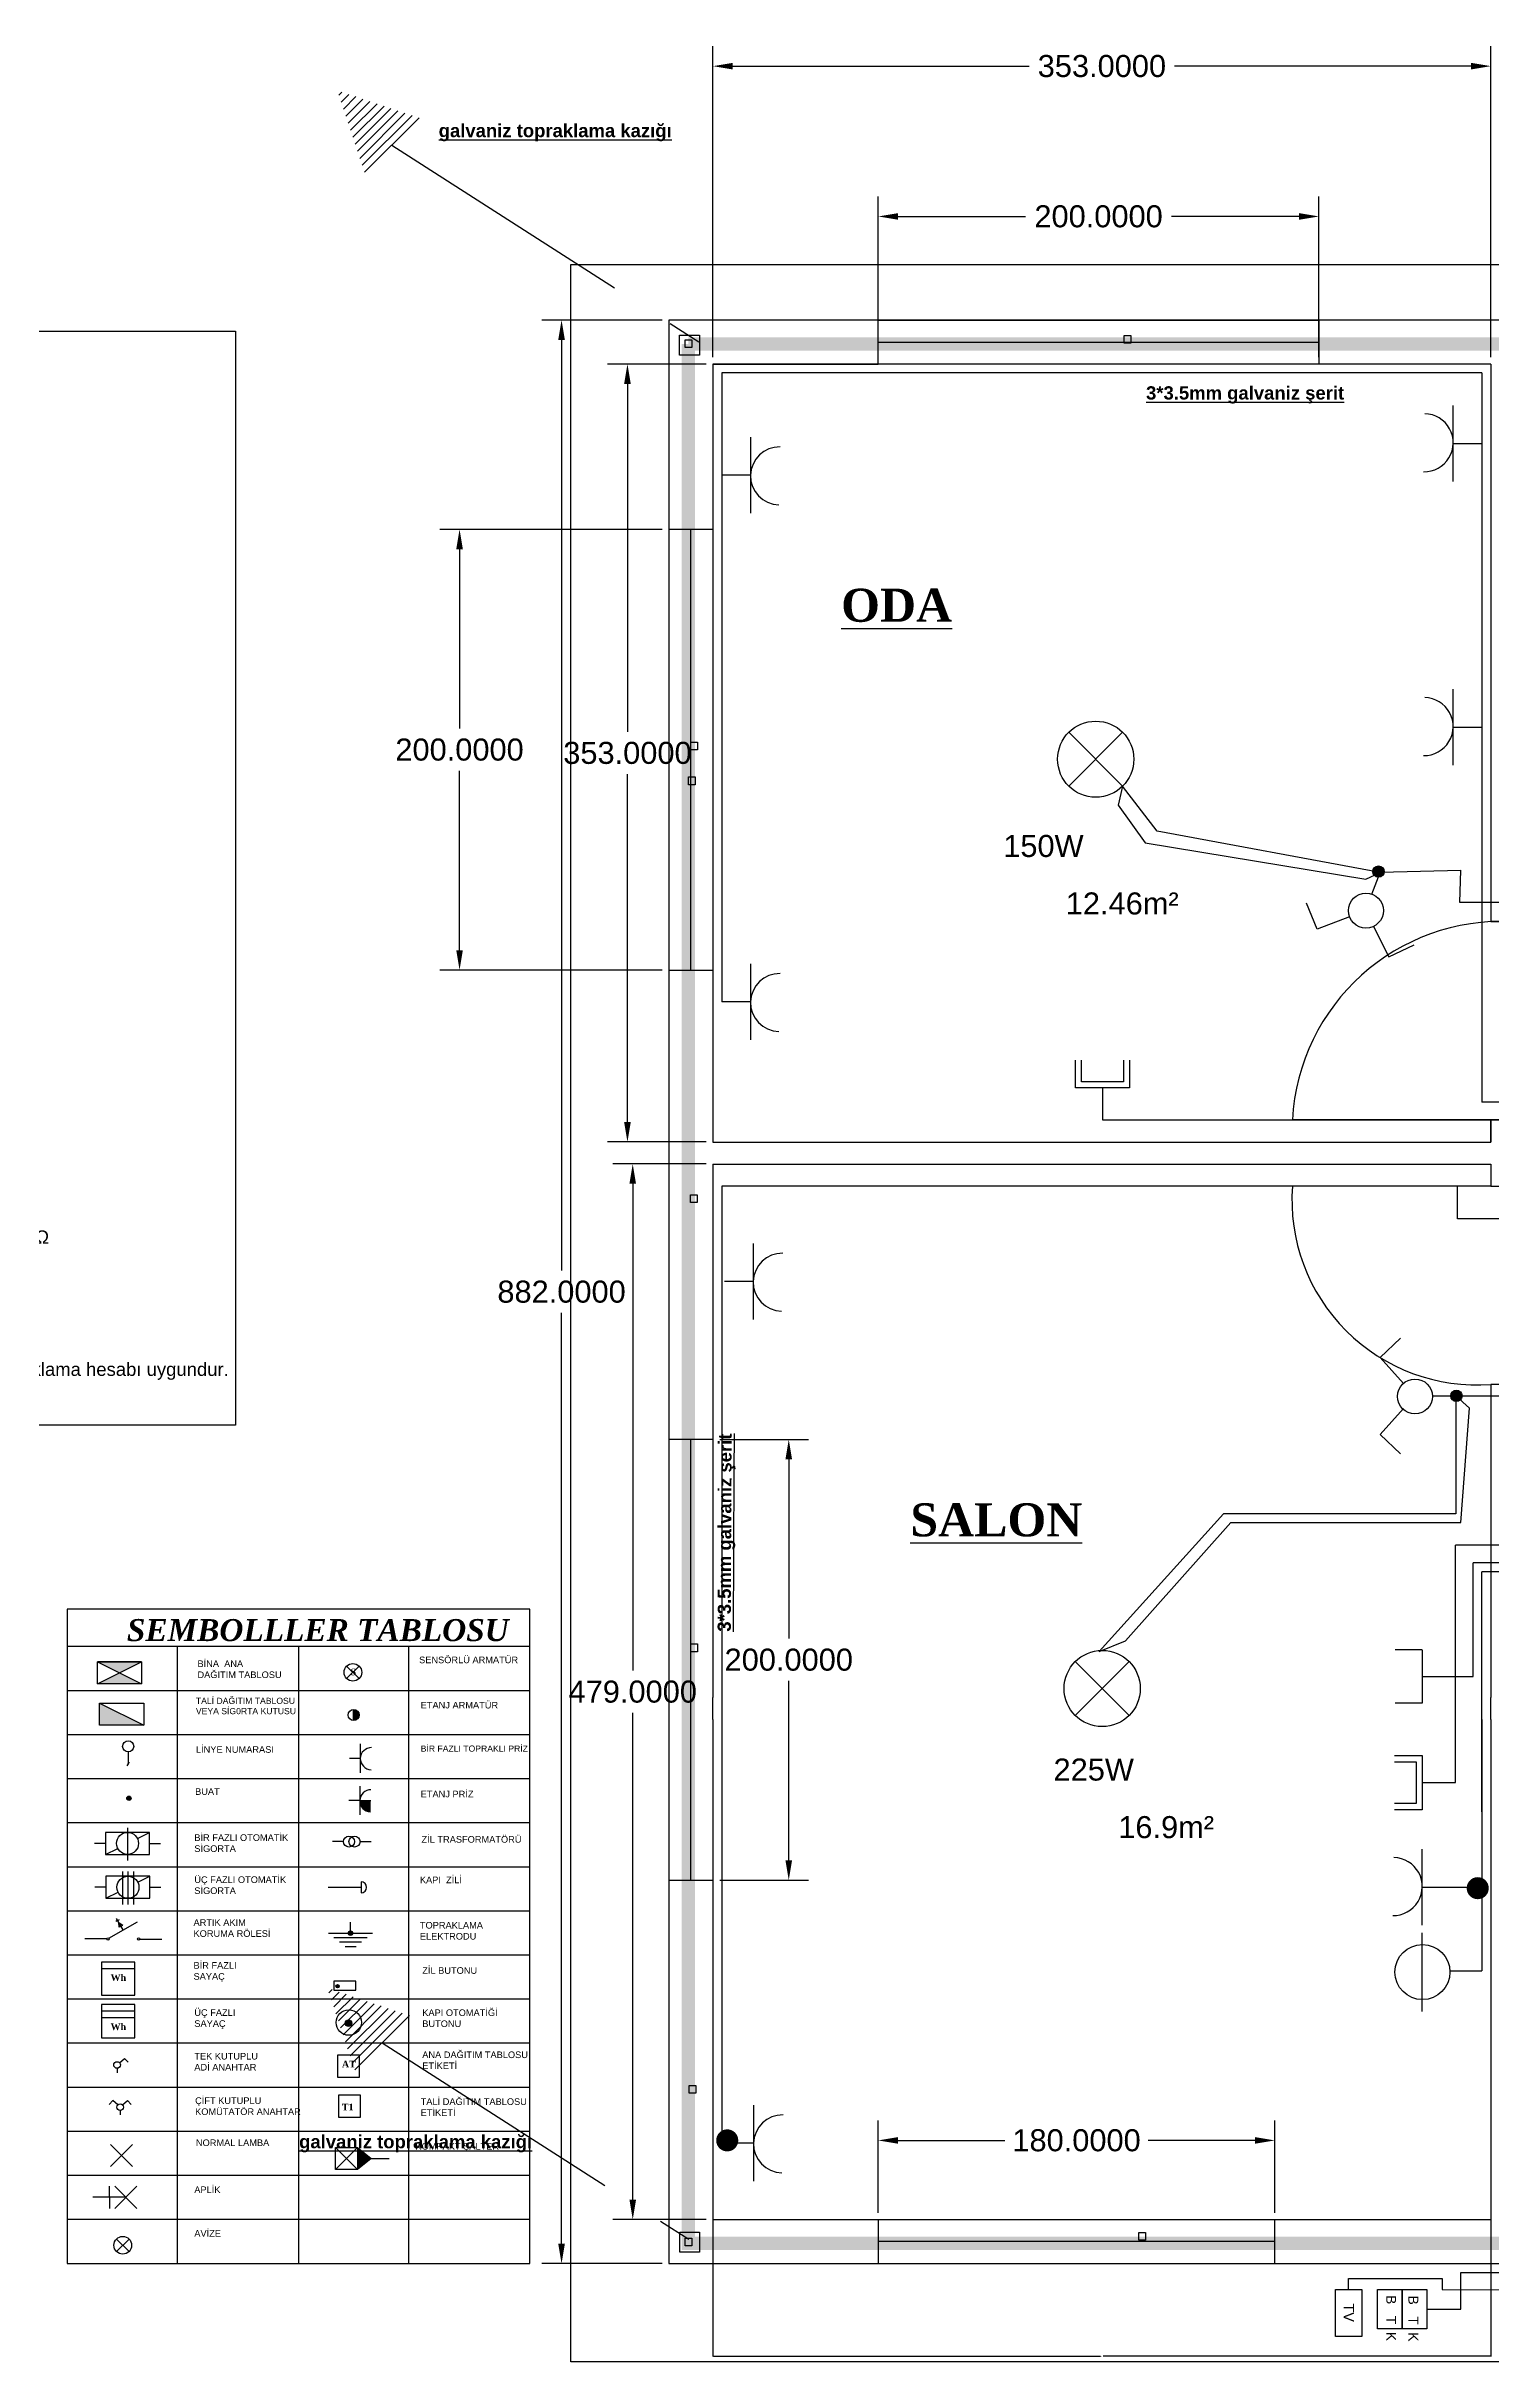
# Model space of a CAD drawing. Header units: millimetres. Extents: x 50 to 5784, y -13 to 1597.
# Drawn here: x 1165 to 1821, y 229 to 1279 of the extents above; entities that cross this region are included whole.
import ezdxf

# ---------------------------------------------------------------- set-up
doc = ezdxf.new("R2010")
doc.units = ezdxf.units.MM
doc.header["$MEASUREMENT"] = 0
doc.linetypes.add('ACAD_ISO02W100', pattern=[15, 12, -3])
for name, color, linetype in [('aydınlatma', 21, 'Continuous'), ('kapılar', 241, 'Continuous'), ('Layer4', 230, 'Continuous'), ('mimari proje', 2, 'Continuous'), ('oda isimleri', 191, 'Continuous'), ('priz', 91, 'Continuous'), ('semboller', 7, 'Continuous'), ('telefon', 220, 'Continuous'), ('topraklama', 97, 'ACAD_ISO02W100'), ('tv', 211, 'Continuous'), ('ölçekler', 241, 'Continuous')]:
    doc.layers.add(name, color=color, linetype=linetype)
doc.styles.get("Standard").update_dxf_attribs({"font": 'Arial.ttf'})
doc.dimstyles.get("Standard").update_dxf_attribs({"dimtxt": 0.2, "dimasz": 0.18, "dimexe": 0.18, "dimexo": 0.0625, "dimgap": 0.09, "dimtad": 0, "dimtih": 1, "dimtoh": 1, "dimdec": 4, "dimzin": 0, "dimdsep": 46, "dimtxsty": 'Standard', "dimcen": 0.09, "dimadec": 0, "dimazin": 0, "dimtfac": 1, "dimtdec": 4, "dimtofl": 0, "dimtmove": 0, "dimatfit": 3, "dimfxl": 1, "dimtolj": 1, "dimtzin": 0, "dimarcsym": 0})

# ---------------------------------------------------------------- blocks, each defined once
blk = doc.blocks.new('*D15')
at = {"layer": 'Defpoints', "color": 0, "transparency": 16777216}
for p in [(1742.6, 1202.2), (1542.6, 1135.2), (1742.6, 1135.2)]:
    blk.add_point(p, dxfattribs=at)
at = {"layer": 'ölçekler', "color": 0, "lineweight": -2, "transparency": 16777216}
for p, q in [((1542.6, 1138.3), (1542.6, 1211.2)), ((1742.6, 1138.3), (1742.6, 1211.2)), ((1551.6, 1202.2), (1609.5, 1202.2)), ((1733.6, 1202.2), (1675.7, 1202.2))]:
    blk.add_line(p, q, dxfattribs=at)
at = {"layer": 'ölçekler', "color": 0, "transparency": 16777216}
for points in [[(1551.6, 1203.7), (1551.6, 1200.7), (1542.6, 1202.2)], [(1733.6, 1203.7), (1733.6, 1200.7), (1742.6, 1202.2)]]:
    blk.add_solid(points, dxfattribs=at)
at = {"layer": 'ölçekler', "color": 0, "transparency": 16777216, "insert": (1642.6, 1202.2), "char_height": 10, "attachment_point": 5}
blk.add_mtext('\\A1;200.0000', dxfattribs=at)
blk = doc.blocks.new('*D16')
at = {"layer": 'Defpoints', "color": 0, "transparency": 16777216}
for p in [(1467.6, 1135.2), (1428.8, 782.2), (1467.6, 782.2)]:
    blk.add_point(p, dxfattribs=at)
at = {"layer": 'ölçekler', "color": 0, "lineweight": -2, "transparency": 16777216}
for p, q in [((1464.5, 1135.2), (1419.8, 1135.2)), ((1428.8, 1126.2), (1428.8, 968.3)), ((1428.8, 791.2), (1428.8, 949.1)), ((1464.5, 782.2), (1419.8, 782.2))]:
    blk.add_line(p, q, dxfattribs=at)
at = {"layer": 'ölçekler', "color": 0, "transparency": 16777216}
for points in [[(1427.3, 1126.2), (1430.3, 1126.2), (1428.8, 1135.2)], [(1427.3, 791.2), (1430.3, 791.2), (1428.8, 782.2)]]:
    blk.add_solid(points, dxfattribs=at)
at = {"layer": 'ölçekler', "color": 0, "transparency": 16777216, "insert": (1428.8, 958.7), "char_height": 10, "attachment_point": 5}
blk.add_mtext('\\A1;353.0000', dxfattribs=at)
blk = doc.blocks.new('*D17')
at = {"layer": 'Defpoints', "color": 0, "transparency": 16777216}
for p in [(1447.6, 1155.2), (1398.9, 273.2), (1447.6, 273.2)]:
    blk.add_point(p, dxfattribs=at)
at = {"layer": 'ölçekler', "color": 0, "lineweight": -2, "transparency": 16777216}
for p, q in [((1444.5, 1155.2), (1389.9, 1155.2)), ((1398.9, 1146.2), (1398.9, 723.8)), ((1398.9, 282.2), (1398.9, 704.6)), ((1444.5, 273.2), (1389.9, 273.2))]:
    blk.add_line(p, q, dxfattribs=at)
at = {"layer": 'ölçekler', "color": 0, "transparency": 16777216}
for points in [[(1397.4, 1146.2), (1400.4, 1146.2), (1398.9, 1155.2)], [(1397.4, 282.2), (1400.4, 282.2), (1398.9, 273.2)]]:
    blk.add_solid(points, dxfattribs=at)
at = {"layer": 'ölçekler', "color": 0, "transparency": 16777216, "insert": (1398.9, 714.2), "char_height": 10, "attachment_point": 5}
blk.add_mtext('\\A1;882.0000', dxfattribs=at)
blk = doc.blocks.new('*D18')
at = {"layer": 'Defpoints', "color": 0, "transparency": 16777216}
for p in [(1447.6, 1060.2), (1352.6, 860.2), (1447.6, 860.2)]:
    blk.add_point(p, dxfattribs=at)
at = {"layer": 'ölçekler', "color": 0, "lineweight": -2, "transparency": 16777216}
for p, q in [((1444.5, 1060.2), (1343.6, 1060.2)), ((1352.6, 1051.2), (1352.6, 969.8)), ((1352.6, 869.2), (1352.6, 950.6)), ((1444.5, 860.2), (1343.6, 860.2))]:
    blk.add_line(p, q, dxfattribs=at)
at = {"layer": 'ölçekler', "color": 0, "transparency": 16777216}
for points in [[(1351.1, 1051.2), (1354.1, 1051.2), (1352.6, 1060.2)], [(1351.1, 869.2), (1354.1, 869.2), (1352.6, 860.2)]]:
    blk.add_solid(points, dxfattribs=at)
at = {"layer": 'ölçekler', "color": 0, "transparency": 16777216, "insert": (1352.6, 960.2), "char_height": 10, "attachment_point": 5}
blk.add_mtext('\\A1;200.0000', dxfattribs=at)
blk = doc.blocks.new('*D19')
at = {"layer": 'Defpoints', "color": 0, "transparency": 16777216}
for p in [(1820.6, 1270.4), (1467.6, 1135.2), (1820.6, 1135.2)]:
    blk.add_point(p, dxfattribs=at)
at = {"layer": 'ölçekler', "color": 0, "lineweight": -2, "transparency": 16777216}
for p, q in [((1467.6, 1138.3), (1467.6, 1279.4)), ((1820.6, 1138.3), (1820.6, 1279.4)), ((1476.6, 1270.4), (1611.1, 1270.4)), ((1811.6, 1270.4), (1677.1, 1270.4))]:
    blk.add_line(p, q, dxfattribs=at)
at = {"layer": 'ölçekler', "color": 0, "transparency": 16777216}
for points in [[(1476.6, 1271.9), (1476.6, 1268.9), (1467.6, 1270.4)], [(1811.6, 1271.9), (1811.6, 1268.9), (1820.6, 1270.4)]]:
    blk.add_solid(points, dxfattribs=at)
at = {"layer": 'ölçekler', "color": 0, "transparency": 16777216, "insert": (1644.1, 1270.4), "char_height": 10, "attachment_point": 5}
blk.add_mtext('\\A1;353.0000', dxfattribs=at)
blk = doc.blocks.new('*D22')
at = {"layer": 'Defpoints', "color": 0, "transparency": 16777216}
for p in [(1467.6, 772.2), (1431.2, 293.2), (1467.6, 293.2)]:
    blk.add_point(p, dxfattribs=at)
at = {"layer": 'ölçekler', "color": 0, "lineweight": -2, "transparency": 16777216}
for p, q in [((1464.5, 772.2), (1422.2, 772.2)), ((1431.2, 763.2), (1431.2, 542.3)), ((1431.2, 302.2), (1431.2, 523.1)), ((1464.5, 293.2), (1422.2, 293.2))]:
    blk.add_line(p, q, dxfattribs=at)
at = {"layer": 'ölçekler', "color": 0, "transparency": 16777216}
for points in [[(1429.7, 763.2), (1432.7, 763.2), (1431.2, 772.2)], [(1429.7, 302.2), (1432.7, 302.2), (1431.2, 293.2)]]:
    blk.add_solid(points, dxfattribs=at)
at = {"layer": 'ölçekler', "color": 0, "transparency": 16777216, "insert": (1431.2, 532.7), "char_height": 10, "attachment_point": 5}
blk.add_mtext('\\A1;479.0000', dxfattribs=at)
blk = doc.blocks.new('*D23')
at = {"layer": 'Defpoints', "color": 0, "transparency": 16777216}
for p in [(1467.6, 647.2), (1467.6, 447.2), (1502, 447.2)]:
    blk.add_point(p, dxfattribs=at)
at = {"layer": 'ölçekler', "color": 0, "lineweight": -2, "transparency": 16777216}
for p, q in [((1470.7, 647.2), (1511, 647.2)), ((1502, 638.2), (1502, 556.8)), ((1502, 456.2), (1502, 537.6)), ((1470.7, 447.2), (1511, 447.2))]:
    blk.add_line(p, q, dxfattribs=at)
at = {"layer": 'ölçekler', "color": 0, "transparency": 16777216}
for points in [[(1500.5, 638.2), (1503.5, 638.2), (1502, 647.2)], [(1500.5, 456.2), (1503.5, 456.2), (1502, 447.2)]]:
    blk.add_solid(points, dxfattribs=at)
at = {"layer": 'ölçekler', "color": 0, "transparency": 16777216, "insert": (1502, 547.2), "char_height": 10, "attachment_point": 5}
blk.add_mtext('\\A1;200.0000', dxfattribs=at)
blk = doc.blocks.new('*D28')
at = {"layer": 'Defpoints', "color": 0, "transparency": 16777216}
for p in [(1722.6, 329.1), (1542.6, 293.2), (1722.6, 293.2)]:
    blk.add_point(p, dxfattribs=at)
at = {"layer": 'ölçekler', "color": 0, "lineweight": -2, "transparency": 16777216}
for p, q in [((1542.6, 296.3), (1542.6, 338.1)), ((1722.6, 296.3), (1722.6, 338.1)), ((1551.6, 329.1), (1600, 329.1)), ((1713.6, 329.1), (1665.1, 329.1))]:
    blk.add_line(p, q, dxfattribs=at)
at = {"layer": 'ölçekler', "color": 0, "transparency": 16777216}
for points in [[(1551.6, 330.6), (1551.6, 327.6), (1542.6, 329.1)], [(1713.6, 330.6), (1713.6, 327.6), (1722.6, 329.1)]]:
    blk.add_solid(points, dxfattribs=at)
at = {"layer": 'ölçekler', "color": 0, "transparency": 16777216, "insert": (1632.6, 329.1), "char_height": 10, "attachment_point": 5}
blk.add_mtext('\\A1;180.0000', dxfattribs=at)
blk = doc.blocks.new('besleme noktası')
at = {"layer": 'semboller'}
blk.add_line((0, 10.9), (0, -62.1), dxfattribs=at)
blk.add_circle((0.7, -25.5), 25.5, dxfattribs=at)
blk = doc.blocks.new('buat')
at = {"layer": 'semboller'}
h = blk.add_hatch(color=256, dxfattribs=at)
h.dxf.hatch_style = 1
h.paths.add_polyline_path([(0.71, 0.14, 1), (-1.29, 0.14, 1)])
blk.add_circle((-0.29, 0.14), 1, dxfattribs=at)
blk = doc.blocks.new('bir faz priz')
at = {"layer": 'semboller'}
for p, q in [((0, 6.56), (0, -6.56)), ((0, 0), (-4.97, 0))]:
    blk.add_line(p, q, dxfattribs=at)
blk.add_arc((5, -0.11), 5, 88.7887, 268.7887, dxfattribs=at)
blk = doc.blocks.new('etanj priz')
at = {"layer": 'semboller'}
h = blk.add_hatch(color=256, dxfattribs=at)
h.dxf.hatch_style = 1
h.paths.add_polyline_path([(5, -0.1), (0, -0.2, 0.401883), (4.9, -5.1)])
blk.add_line((5, -0.1), (0, -0.2), dxfattribs=at)
at = {"layer": 'aydınlatma'}
blk.add_blockref('bir faz priz', (0, 0), dxfattribs=at)
blk = doc.blocks.new('priz buat')
at = {"layer": 'priz', "const_width": 5}
blk.add_lwpolyline([(-2.6, 0, 1), (2.4, 0, 1)], format="xyb", close=True, dxfattribs=at)
blk = doc.blocks.new('linye no')
at = {"layer": 'semboller'}
for p, q in [((0, 0), (-0.6, -0.8)), ((0, 5.4), (0, 0)), ((0, 0), (0.6, 0.8))]:
    blk.add_line(p, q, dxfattribs=at)
blk.add_circle((0, 8), 2.52, dxfattribs=at)
blk = doc.blocks.new('*D50')
at = {"layer": 'Defpoints', "color": 0, "ltscale": 10, "transparency": 16777216}
for p in [(1467.6, 293.2), (1820.6, 293.2), (1820.6, 231.2)]:
    blk.add_point(p, dxfattribs=at)
at = {"layer": 'ölçekler', "color": 0, "lineweight": -2, "ltscale": 10, "transparency": 16777216}
for p, q in [((1467.6, 293.1), (1467.6, 231)), ((1820.6, 293.1), (1820.6, 231)), ((1467.8, 231.2), (1643.4, 231.2)), ((1820.4, 231.2), (1644.7, 231.2))]:
    blk.add_line(p, q, dxfattribs=at)
at = {"layer": 'ölçekler', "color": 0, "ltscale": 10, "transparency": 16777216}
for points in [[(1467.8, 231.2), (1467.8, 231.2), (1467.6, 231.2)], [(1820.4, 231.2), (1820.4, 231.2), (1820.6, 231.2)]]:
    blk.add_solid(points, dxfattribs=at)
at = {"layer": 'ölçekler', "color": 0, "ltscale": 10, "transparency": 16777216, "insert": (1644.1, 231.2), "char_height": 0.2, "attachment_point": 5}
blk.add_mtext('\\A1;353.0000', dxfattribs=at)
blk = doc.blocks.new('kompakt şalter')
at = {"layer": 'semboller', "ltscale": 10}
h = blk.add_hatch(color=256, dxfattribs=at)
h.dxf.hatch_style = 1
h.paths.add_polyline_path([(5, -5), (11.3, 0), (5, 5)])
for p, q in [((-5, 5), (5, 5)), ((-5, -5), (-5, 5)), ((-5, 5), (5, -5)), ((-5, -5), (5, 5)), ((5, 5), (5, -5)), ((5, 5), (11.3, 0)), ((11.3, 0), (5, -5)), ((5, -5), (-5, -5))]:
    blk.add_line(p, q, dxfattribs=at)
blk = doc.blocks.new('topraklama kazığı')
at = {"layer": 'topraklama', "ltscale": 10}
for p, q in [((-163.4, 111.9), (-161.9, 113.3)), ((-162.3, 108.7), (-158.8, 112.2)), ((-161.2, 105.5), (-155.6, 111.2)), ((-160.2, 102.3), (-152.4, 110.1)), ((-159.1, 99.1), (-149.2, 109)), ((-158.1, 96), (-146, 108)), ((-157, 92.8), (-142.8, 106.9)), ((-155.9, 89.6), (-139.7, 105.9)), ((-154.9, 86.4), (-136.5, 104.8)), ((-153.8, 83.2), (-133.3, 103.7)), ((-152.7, 80.1), (-130.1, 102.7)), ((-151.7, 76.9), (-126.9, 101.6)), ((-139.3, 89.2), (0, 0))]:
    blk.add_line(p, q, dxfattribs=at)
blk.add_lwpolyline([(-126.9, 101.6), (-126.9, 101.6), (-151.7, 76.9)], dxfattribs=at)

msp = doc.modelspace()

# ---------------------------------------------------------------- hatches: boundary and pattern name
at = {"layer": 'semboller'}
h = msp.add_hatch(color=256, dxfattribs=at)
h.dxf.hatch_style = 1
h.paths.add_polyline_path([(1188.24708, 546.24047), (1198.24708, 541.24047), (1208.24708, 546.24047)])
h.paths.add_polyline_path([(1208.24708, 536.24047), (1198.24708, 541.24047), (1188.24708, 536.24047)])
h = msp.add_hatch(color=256, dxfattribs=at)
h.dxf.hatch_style = 1
h.paths.add_polyline_path([(1209.26745, 517.54178), (1189.26745, 527.54178), (1189.26745, 517.54178)])
h = msp.add_hatch(color=256, dxfattribs=at)
h.dxf.hatch_style = 1
h.paths.add_polyline_path([(1304.53896, 519.61828, 0.4142135624), (1307.03896, 522.11828, 0.4142135624), (1304.53896, 524.61828)])
h = msp.add_hatch(color=256, dxfattribs=at)
h.dxf.hatch_style = 1
h.paths.add_polyline_path([(1304.12738, 423.162), (1302.12738, 423.162, 1)])
h.paths.add_polyline_path([(1303.12738, 424.162, 0.4142135624), (1302.12738, 423.162), (1303.12738, 423.162)])
h.paths.add_polyline_path([(1303.12738, 424.162), (1303.12738, 423.162), (1304.12738, 423.162, 0.4142135624)])
h = msp.add_hatch(color=256, dxfattribs=at)
h.dxf.hatch_style = 1
h.paths.add_polyline_path([(1298.00392, 399.07074, 1), (1296.51693, 399.07074, 1)])
h = msp.add_hatch(color=256, dxfattribs=at)
h.dxf.hatch_style = 1
h.paths.add_polyline_path([(1300.65769, 382.25684, 1), (1303.65769, 382.25684, 1)])

# ---------------------------------------------------------------- linework, layer by layer
msp.add_line((1174.48269, 273.16746), (1174.48269, 273.16746))
at = {"layer": 'aydınlatma'}
for p, q in [((1653.51961, 943.66757), (1651.41279, 934.98137)), ((1669.19358, 923.21969), (1653.51961, 943.66757)), ((1651.41279, 934.98137), (1663.70246, 917.99229)), ((1663.70246, 917.99229), (1763.85016, 901.52595)), ((1770.39188, 904.52267), (1669.19358, 923.21969)), ((1763.85016, 901.52595), (1770.39188, 904.52267)), ((1806.98259, 905.36522), (1770.39188, 904.52267)), ((1806.52745, 890.87851), (1806.98953, 905.58628)), ((1834.57998, 890.87851), (1806.52745, 890.87851)), ((1804.69644, 666.91855), (1837.50382, 666.91855)), ((1804.69644, 666.91855), (1804.69644, 613.40475)), ((1810.96947, 661.40843), (1804.69644, 666.91855)), ((1806.91767, 609.5517), (1810.96947, 661.40843)), ((1699.23462, 613.40475), (1642.88884, 551.03971)), ((1654.78406, 555.73319), (1702.67797, 609.5517)), ((1804.69644, 613.40475), (1699.23462, 613.40475)), ((1702.67797, 609.5517), (1806.91767, 609.5517)), ((1642.88884, 551.03971), (1654.78406, 555.73319)), ((1642.88884, 551.03971), (1642.88884, 551.03971))]:
    msp.add_line(p, q, dxfattribs=at)
at = {"layer": 'kapılar'}
for p, q in [((1878, 792.16746), (1730.57998, 792.16746)), ((1820.57998, 762.16746), (1730.57998, 762.16746))]:
    msp.add_line(p, q, dxfattribs=at)
for centre, radius, start, end in [((1825.57998, 787.16746), 95.13149, 86.9872125, 176.9872125), ((1814.28354, 755.87102), 83.94005, 175.69813786, 274.30186214)]:
    msp.add_arc(centre, radius, start, end, dxfattribs=at)
at = {"layer": 'Layer4', "ltscale": 10}
for points in [[(1403.14201, 1180.38156), (2369.30379, 1180.38156), (2369.30379, 228.68), (1403.14201, 228.68)], [(788.7582, 1150.07875), (1250.85605, 1150.07875), (1250.85605, 653.68484), (788.7582, 653.68484)]]:
    msp.add_lwpolyline(points, close=True, dxfattribs=at)
at = {"layer": 'mimari proje'}
for p, q in [((2329.57998, 1155.16746), (1447.57998, 1155.16746)), ((1447.57998, 1155.16746), (1447.57998, 273.16746)), ((1542.57998, 1135.16746), (1542.57998, 1155.16746)), ((1542.57998, 1155.16746), (1742.57998, 1155.16746)), ((1742.57998, 1155.16746), (1742.57998, 1135.16746)), ((1467.57998, 1135.16746), (1467.57998, 782.16746)), ((1820.57998, 1135.16746), (1467.57998, 1135.16746)), ((1467.57998, 1135.16746), (1542.57998, 1135.16746)), ((1467.57998, 1135.16746), (1467.57998, 1060.16746)), ((1542.57998, 1145.16746), (1742.57998, 1145.16746)), ((1820.57998, 1135.16746), (1820.57998, 882.16746)), ((1467.57998, 1060.16746), (1447.57998, 1060.16746)), ((1447.57998, 1060.16746), (1447.57998, 860.16746)), ((1457.57998, 860.16746), (1457.57998, 1060.16746)), ((1830.57998, 882.16746), (1820.57998, 882.16746)), ((1447.57998, 860.16746), (1467.57998, 860.16746)), ((1820.57998, 782.16746), (1820.57998, 792.16746)), ((1820.57998, 792.16746), (1830.57998, 792.16746)), ((1820.57998, 792.16746), (1820.57998, 782.16746)), ((1467.57998, 782.16746), (1820.57998, 782.16746)), ((1467.57998, 772.16746), (1820.57998, 772.16746)), ((1467.57998, 772.16746), (1467.57998, 530.16746)), ((1467.57998, 772.16746), (1467.57998, 647.16746)), ((1820.57998, 772.16746), (1820.57998, 762.16746)), ((1820.57998, 772.16746), (1820.57998, 762.16746)), ((1820.57998, 762.16746), (1830.57998, 762.16746)), ((1830.57998, 672.16746), (1820.57998, 672.16746)), ((1820.57998, 672.16746), (1820.57998, 530.16746)), ((1467.57998, 647.16746), (1447.57998, 647.16746)), ((1447.57998, 647.16746), (1447.57998, 447.16746)), ((1457.57998, 447.16746), (1457.57998, 647.16746)), ((1467.57998, 520.16746), (1467.57998, 530.16746)), ((1820.57998, 520.16746), (1820.57998, 530.16746)), ((1467.57998, 520.16746), (1467.57998, 293.16746)), ((1820.57998, 520.16746), (1820.57998, 293.16746)), ((1447.57998, 447.16746), (1467.57998, 447.16746)), ((1467.57998, 293.16746), (1820.57998, 293.16746)), ((1467.57998, 293.16746), (1542.57998, 293.16746)), ((1542.57998, 293.16746), (1542.57998, 293.16746)), ((1542.57998, 293.16746), (1542.57998, 273.16746)), ((1722.57998, 273.16746), (1722.57998, 293.16746)), ((1722.57998, 283.16746), (1542.57998, 283.16746)), ((1447.57998, 273.16746), (1840.57998, 273.16746)), ((1542.57998, 273.16746), (1722.57998, 273.16746))]:
    msp.add_line(p, q, dxfattribs=at)
at = {"layer": 'priz'}
for p, q in [((1816.57998, 1131.16746), (1471.57998, 1131.16746)), ((1471.57998, 1131.16746), (1471.57998, 845.75676)), ((1816.57998, 1131.16746), (1816.57998, 800.2381)), ((1880.16274, 800.2381), (1816.57998, 800.2381)), ((1805.50493, 762.16746), (1471.57998, 762.16746)), ((1471.57998, 762.16746), (1471.57998, 647.16746)), ((1805.50493, 747.37892), (1805.50493, 762.16746)), ((1876.16274, 747.37892), (1805.50493, 747.37892)), ((1471.57998, 647.16746), (1471.57998, 326.61084)), ((1838.57998, 587.18991), (1816.57998, 587.18991)), ((1816.57998, 478.13575), (1816.57998, 587.18991)), ((1816.57998, 520.16746), (1816.57998, 406)), ((1802.44749, 406), (1816.57998, 406))]:
    msp.add_line(p, q, dxfattribs=at)
at = {"layer": 'priz', "ltscale": 10}
msp.add_line((1802.56155, 444), (1816.57998, 444), dxfattribs=at)
at = {"layer": 'semboller'}
for p, q in [((1629.08009, 968.10709), (1653.51961, 943.66757)), ((1629.08009, 943.66757), (1653.51961, 968.10709)), ((1766.59017, 894.66925), (1770.39188, 904.52267)), ((1741.75079, 878.73815), (1736.93083, 890.54563)), ((1756.54155, 884.41312), (1741.75079, 878.73815)), ((1767.18582, 880.30628), (1774.33194, 866.16752)), ((1774.33194, 866.16752), (1785.83351, 871.67773)), ((1770.33063, 684.35828), (1779.61161, 693.10539)), ((1780.9493, 672.60176), (1770.33063, 684.35828)), ((1794.13505, 666.91855), (1804.69644, 666.91855)), ((1780.9493, 661.19271), (1770.33063, 649.43619)), ((1770.33063, 649.43619), (1779.61161, 640.68908)), ((1384.48269, 570.16746), (1174.48269, 570.16746)), ((1174.48269, 570.16746), (1174.48269, 273.16746)), ((1384.48269, 273.16746), (1384.48269, 570.16746)), ((1384.48269, 553.16746), (1174.48269, 553.16746)), ((1224.48269, 553.16746), (1224.48269, 273.16746)), ((1279.48269, 553.16746), (1279.48269, 273.16746)), ((1329.48269, 553.16746), (1329.48269, 273.16746)), ((1632.02875, 546.38038), (1656.46827, 521.94085)), ((1632.02875, 521.94085), (1656.46827, 546.38038)), ((1188.24708, 536.24047), (1208.24708, 546.24047)), ((1208.24708, 546.24047), (1188.24708, 546.24047)), ((1188.24708, 546.24047), (1208.24708, 536.24047)), ((1301.37191, 544.34193), (1307.02876, 538.68508)), ((1301.37191, 538.68508), (1307.02876, 544.34193)), ((1384.48269, 533.16746), (1174.48269, 533.16746)), ((1189.26745, 527.54178), (1209.26745, 517.54178)), ((1304.53896, 519.61828), (1304.53896, 524.61828)), ((1384.48269, 513.16746), (1174.48269, 513.16746)), ((1384.48269, 493.16746), (1174.48269, 493.16746)), ((1384.48269, 473.16746), (1174.48269, 473.16746)), ((1191.93022, 463.87288), (1186.93022, 463.87288)), ((1211.93022, 468.87288), (1191.93022, 468.87288)), ((1191.93022, 468.87288), (1191.93022, 458.87288)), ((1201.93022, 470.98668), (1201.93022, 463.87288)), ((1201.93022, 463.87288), (1201.93022, 456.05186)), ((1206.40235, 466.10895), (1211.93022, 468.87288)), ((1211.93022, 458.87288), (1211.93022, 468.87288)), ((1211.93022, 463.87288), (1216.93022, 463.87288)), ((1299.9323, 464.70649), (1294.9323, 464.70649)), ((1307.4323, 464.70649), (1312.4323, 464.70649)), ((1384.48269, 453.16746), (1174.48269, 453.16746)), ((1191.93022, 458.87288), (1197.45808, 461.63682)), ((1191.93022, 458.87288), (1211.93022, 458.87288)), ((1192.09414, 443.9981), (1187.09414, 443.9981)), ((1212.09414, 448.9981), (1192.09414, 448.9981)), ((1192.09414, 448.9981), (1192.09414, 438.9981)), ((1192.09414, 438.9981), (1197.622, 441.76204)), ((1199.59414, 451.1119), (1199.59414, 443.9981)), ((1199.59414, 443.9981), (1199.59414, 436.17708)), ((1202.09414, 451.1119), (1202.09414, 443.9981)), ((1202.09414, 443.9981), (1202.09414, 436.17708)), ((1204.59414, 451.1119), (1204.59414, 443.9981)), ((1204.59414, 443.9981), (1204.59414, 436.17708)), ((1206.56627, 446.23417), (1212.09414, 448.9981)), ((1212.09414, 438.9981), (1212.09414, 448.9981)), ((1212.09414, 443.9981), (1217.09414, 443.9981)), ((1307.93842, 443.92133), (1292.93842, 443.92133)), ((1307.93842, 446.42133), (1307.93842, 441.42133)), ((1384.48269, 433.16746), (1174.48269, 433.16746)), ((1192.09414, 438.9981), (1212.09414, 438.9981)), ((1192.53695, 420.53219), (1182.53695, 420.53219)), ((1193.45048, 420.83577), (1206.44086, 428.33577)), ((1197.44567, 428.91589), (1196.57965, 428.41589)), ((1197.94567, 428.04987), (1196.94567, 429.78192)), ((1197.44567, 428.91589), (1198.3117, 429.41589)), ((1199.94567, 424.58577), (1197.94567, 428.04987)), ((1198.07965, 425.81782), (1197.94567, 428.04987)), ((1197.94567, 428.04987), (1199.8117, 426.81782)), ((1198.94567, 426.31782), (1198.07965, 425.81782)), ((1198.94567, 426.31782), (1199.8117, 426.81782)), ((1207.43871, 420.49767), (1217.43871, 420.49767)), ((1293.12738, 423.162), (1313.12738, 423.162)), ((1295.62738, 421.162), (1310.62738, 421.162)), ((1303.12738, 423.162), (1303.12738, 428.162)), ((1384.48269, 413.16746), (1174.48269, 413.16746)), ((1205.17343, 410.01433), (1190.17343, 410.01433)), ((1190.17343, 410.01433), (1190.17343, 395.01433)), ((1205.17343, 395.01433), (1205.17343, 410.01433)), ((1298.12738, 419.162), (1308.12738, 419.162)), ((1300.62738, 417.162), (1305.62738, 417.162)), ((1205.17343, 407.01433), (1190.17343, 407.01433)), ((1305.53861, 401.32291), (1295.53861, 401.32291)), ((1295.53861, 401.32291), (1295.53861, 397.32291)), ((1305.53861, 397.32291), (1305.53861, 401.32291)), ((1384.48269, 393.16746), (1174.48269, 393.16746)), ((1190.17343, 395.01433), (1205.17343, 395.01433)), ((1205.17343, 390.71907), (1190.17343, 390.71907)), ((1190.17343, 390.71907), (1190.17343, 375.71907)), ((1205.17343, 375.71907), (1205.17343, 390.71907)), ((1295.53861, 397.32291), (1305.53861, 397.32291)), ((1205.17343, 387.71907), (1190.17343, 387.71907)), ((1205.17343, 384.71907), (1190.17343, 384.71907)), ((1384.48269, 373.16746), (1174.48269, 373.16746)), ((1190.17343, 375.71907), (1205.17343, 375.71907)), ((1197.2096, 361.8167), (1197.2096, 359.8167)), ((1198.28582, 364.31367), (1200.51214, 366.32452)), ((1200.51214, 366.32452), (1202.16858, 364.56699)), ((1307.24074, 367.7436), (1297.24074, 367.7436)), ((1297.24074, 367.7436), (1297.24074, 357.7436)), ((1297.24074, 357.7436), (1307.24074, 357.7436)), ((1307.24074, 357.7436), (1307.24074, 367.7436)), ((1384.48269, 353.16746), (1174.48269, 353.16746)), ((1195.32539, 347.22237), (1193.66896, 345.46484)), ((1197.55171, 345.21153), (1195.32539, 347.22237)), ((1199.71223, 345.21153), (1201.93855, 347.22237)), ((1201.93855, 347.22237), (1203.59498, 345.46484)), ((1307.63524, 349.60456), (1297.63524, 349.60456)), ((1297.63524, 349.60456), (1297.63524, 339.60456)), ((1307.63524, 339.60456), (1307.63524, 349.60456)), ((1198.63601, 342.71455), (1198.63601, 340.71455)), ((1297.63524, 339.60456), (1307.63524, 339.60456)), ((1384.48269, 333.16746), (1174.48269, 333.16746)), ((1194.21312, 317.18377), (1204.21312, 327.18377)), ((1194.21312, 327.18377), (1204.21312, 317.18377)), ((1384.48269, 313.16746), (1174.48269, 313.16746)), ((1193.67855, 303.2711), (1193.67855, 308.2711)), ((1196.17855, 298.2711), (1206.17855, 308.2711)), ((1196.17855, 308.2711), (1206.17855, 298.2711)), ((1201.17855, 303.2711), (1186.17855, 303.2711)), ((1193.67855, 303.2711), (1193.67855, 298.2711)), ((1384.48269, 293.16746), (1174.48269, 293.16746)), ((1196.94405, 284.34751), (1202.6009, 278.69066)), ((1196.94405, 278.69066), (1202.6009, 284.34751)), ((1174.48269, 273.16746), (1384.48269, 273.16746))]:
    msp.add_line(p, q, dxfattribs=at)
at = {"layer": 'semboller', "ltscale": 10}
for p, q in [((1644.36347, 806.74923), (1644.36347, 797.53107)), ((1789.32637, 551.68677), (1777.12768, 551.68677)), ((1789.5, 539.59339), (1798.57004, 539.59339)), ((1789.5, 491.46089), (1798.71816, 491.46089)), ((1312.56841, 320.86006), (1320.71575, 320.86006))]:
    msp.add_line(p, q, dxfattribs=at)
for points in [[(1656.65435, 819.32361), (1656.65435, 806.74923), (1632.07258, 806.74923), (1632.07258, 819.32361)], [(1653.86512, 819.32361), (1653.86512, 809.53847), (1634.86182, 809.53847), (1634.86182, 819.32361)], [(1789.32637, 551.68677), (1789.5, 551.68677), (1789.5, 527.5), (1777.12768, 527.5)], [(1776.92563, 503.75177), (1789.5, 503.75177), (1789.5, 479.17), (1776.92563, 479.17)], [(1776.92563, 500.96254), (1786.71077, 500.96254), (1786.71077, 481.95924), (1776.92563, 481.95924)]]:
    msp.add_lwpolyline(points, dxfattribs=at)
at = {"layer": 'semboller'}
for points in [[(1188.24708, 546.24047), (1208.24708, 546.24047), (1208.24708, 536.24047), (1188.24708, 536.24047)], [(1189.26745, 527.54178), (1209.26745, 527.54178), (1209.26745, 517.54178), (1189.26745, 517.54178)]]:
    msp.add_lwpolyline(points, close=True, dxfattribs=at)
at = {"layer": 'semboller', "ltscale": 10}
for points in [[(1762, 261.5), (1762, 240.09907), (1750.11059, 240.09907), (1750.11059, 261.5)], [(1780.30283, 261.5), (1780.30283, 243.58452), (1769.10565, 243.58452), (1769.10565, 261.5)], [(1791.5, 261.5), (1791.5, 243.58452), (1780.30283, 243.58452), (1780.30283, 261.5)]]:
    msp.add_lwpolyline(points, close=True, dxfattribs=at)
at = {"layer": 'semboller'}
for centre, radius in [((1641.29985, 955.88733), 17.28135), ((1763.93028, 887.17413), 7.92104), ((1786.18489, 666.70218), 7.92104), ((1644.24851, 534.16062), 17.28135), ((1304.20033, 541.5135), 4), ((1304.53896, 522.11828), 2.5), ((1201.93022, 463.87288), 5), ((1302.4323, 464.70649), 2.5), ((1304.9323, 464.70649), 2.5), ((1202.09414, 443.9981), 5), ((1193.04986, 420.52967), 0.5), ((1206.94328, 420.52753), 0.5), ((1303.12738, 423.162), 1), ((1297.26042, 399.07074), 0.74349), ((1302.3657, 382.59963), 5.78452), ((1302.15769, 382.25684), 1.5), ((1197.16863, 363.32221), 1.5), ((1198.59503, 344.22007), 1.5), ((1199.77248, 281.51909), 4)]:
    msp.add_circle(centre, radius, dxfattribs=at)
msp.add_arc((1307.93842, 443.92133), 2.5, 270, 90, dxfattribs=at)
at = {"layer": 'telefon', "ltscale": 10}
for p, q in [((1870, 591.18991), (1812.57998, 591.18991)), ((1812.57998, 539.59339), (1812.57998, 591.18991)), ((1798.57004, 539.59339), (1812.57998, 539.59339)), ((1807, 269.16746), (1870, 269.16746)), ((1807, 252.54226), (1807, 269.16746)), ((1791.5, 252.54226), (1807, 252.54226))]:
    msp.add_line(p, q, dxfattribs=at)
at = {"layer": 'topraklama', "ltscale": 10}
for points in [[(1452.43143, 1148.31062), (1461.43143, 1148.31062), (1461.43143, 1139.31062), (1452.43143, 1139.31062)], [(1455.02012, 1146.21768), (1458.02012, 1146.21768), (1458.02012, 1142.71768), (1455.02012, 1142.71768)], [(1654.19482, 1148.12369), (1657.19482, 1148.12369), (1657.19482, 1144.62369), (1654.19482, 1144.62369)], [(1457.57998, 963.66746), (1460.57998, 963.66746), (1460.57998, 960.16746), (1457.57998, 960.16746)], [(1456.46244, 947.82976), (1459.46244, 947.82976), (1459.46244, 944.32976), (1456.46244, 944.32976)], [(1457.46028, 758.16934), (1460.46028, 758.16934), (1460.46028, 754.66934), (1457.46028, 754.66934)], [(1457.57998, 554.38571), (1460.57998, 554.38571), (1460.57998, 550.88571), (1457.57998, 550.88571)], [(1456.83673, 353.97737), (1459.83673, 353.97737), (1459.83673, 350.47737), (1456.83673, 350.47737)], [(1452.49729, 287.42078), (1461.49729, 287.42078), (1461.49729, 278.42078), (1452.49729, 278.42078)], [(1455.06246, 284.75388), (1458.06246, 284.75388), (1458.06246, 281.25388), (1455.06246, 281.25388)], [(1660.86869, 287.30375), (1663.86869, 287.30375), (1663.86869, 283.80375), (1660.86869, 283.80375)]]:
    msp.add_lwpolyline(points, close=True, dxfattribs=at)
at = {"layer": 'topraklama', "ltscale": 10, "const_width": 6}
for points in [[(1834.08426, 282.43463), (1456.41768, 282.43463), (1456.46244, 1144.32976)], [(1456.46244, 1144.32976), (2319.35982, 1144.32976), (2319.35982, 281.90624), (1945.5123, 281.90624)]]:
    msp.add_lwpolyline(points, dxfattribs=at)
at = {"layer": 'tv', "ltscale": 10}
for p, q in [((1644.36347, 797.53107), (1644.36347, 792.16746)), ((1644.36347, 792.16746), (1820.57998, 792.16746)), ((1878, 599.18991), (1804.57998, 599.18991)), ((1804.57998, 539.59339), (1804.57998, 599.18991)), ((1804.57998, 491.46089), (1804.57998, 599.18991)), ((1798.71816, 491.46089), (1804.57998, 491.46089)), ((1756.0553, 261.16746), (1756.0553, 266.5)), ((1756.0553, 266.5), (1798.5, 266.5)), ((1798.5, 266.5), (1798.5, 261.5)), ((1798.5, 261.5), (1878, 261.13025))]:
    msp.add_line(p, q, dxfattribs=at)

# ---------------------------------------------------------------- block references
at = {"layer": 'aydınlatma', "xscale": 2.629201554488943, "yscale": 2.629201554488943, "zscale": 2.629201554488943, "rotation": 180}
for p in [(1803.51843, 1099.23047), (1803.51843, 970.40524), (1789.5, 444)]:
    msp.add_blockref('bir faz priz', p, dxfattribs=at)
at = {"layer": 'aydınlatma'}
for name, p, xscale, yscale, zscale in [('bir faz priz', (1484.64153, 1084.76726), 2.629201554488943, 2.629201554488943, 2.629201554488943), ('buat', (1770.39188, 904.52267), 2.586972472869093, 2.586972472869093, 2.586972472869093), ('bir faz priz', (1484.64153, 845.75676), 2.629201554488943, 2.629201554488943, 2.629201554488943), ('bir faz priz', (1485.86135, 718.85434), 2.629201554488943, 2.629201554488943, 2.629201554488943), ('buat', (1805.7228, 666.64945), 2.586972472869093, 2.586972472869093, 2.586972472869093), ('bir faz priz', (1486.00665, 327.82602), 2.629201554488943, 2.629201554488943, 2.629201554488943)]:
    msp.add_blockref(name, p, dxfattribs=dict(at, xscale=xscale, yscale=yscale, zscale=zscale))
for name, p in [('bir faz priz', (1307.57231, 502.45179)), ('buat', (1202.84521, 484.24347))]:
    msp.add_blockref(name, p, dxfattribs=at)
at = {"layer": 'priz'}
for p in [(1814.76024, 443.56395), (1474.1731, 329.11084)]:
    msp.add_blockref('priz buat', p, dxfattribs=at)
at = {"layer": 'semboller'}
for name, p in [('linye no', (1202.22718, 499.91578)), ('etanj priz', (1307.31361, 483.34882)), ('kompakt şalter', (1301.24637, 320.86006))]:
    msp.add_blockref(name, p, dxfattribs=at)
at = {"layer": 'semboller', "xscale": 0.4899183952612066, "yscale": 0.4899183952612066, "zscale": 0.4899183952612066}
msp.add_blockref('besleme noktası', (1789.23854, 417.99314), dxfattribs=at)
at = {"layer": 'topraklama'}
for p in [(1461.1471, 1145.35747), (1456.72256, 284.20986)]:
    msp.add_blockref('topraklama kazığı', p, dxfattribs=at)

# ---------------------------------------------------------------- texts
at = {"insert": (800.29557, 982.09739), "char_height": 6, "width": 468.5592769, "attachment_point": 1}
msp.add_mtext('TEMEL TOPRAKLAMA HESABI^J^JA: Temel Alan = 9x9=81 m^ 2^J^Jβ : Toprak Özgül Direnci = 100^J^JL: Şerit Uzunluğu = 36 m^J^JD: Şerit Çapı (Eşdeğer Alan) = 10.155〖 m〗^ 2^J^Jh: Gömülme Derinliği = 2 m^J^Jlç: Çubuk Boyu = 2 m^J^Jls: Çubuk Sayısı = 4 adet^J^JR_y: Yatay Topraklama Eşdeğer Direnci = 7.70 Ω ^J^JR_ç: Dikey Topraklama Eşdeğer Direnci = 6.25 Ω ^J^JR_y: Toplam Topraklama Eşdeğer Direnci = 3.449 Ω ^J^JD:2x√(A/π)=2x√(81/π)=10.155 〖 m〗^ 2 ^J^Jβ≈100 Ω kabul edilirse; R_y=β/2D+β/L=100/20.31+100/36=7.70 Ω R_ç=β/(8xl_ç )=100/8x2=6.25 Ω ^J^J1/R_e =1/R_y +1/R_ç       R_e=1/(1/R_y +1/R_ç    )=1/(1/7.70+1/6.25  )=3.449 Ω ^J^JTT sistemde U_L:50V olacağından artık akım rölesi toprak akımı 300mA’de çalışacağından;^J^JR_e≤50/(300x10^ (-3) )=166.67 Ω                 3.449  Ω < 166.67 Ω olduğundan yapılan temel topraklama hesabı uygundur.^J^J', dxfattribs=at)
at = {"layer": 'oda isimleri', "char_height": 15, "attachment_point": 1}
for s, insert in [('{\\fTimes New Roman|b1|i0|c162|p0;\\LODA}', (1525.77291, 1033.282)), ('{\\fTimes New Roman|b1|i0|c162|p0;\\LSALON}', (1557.16632, 618.23225))]:
    msp.add_mtext_dynamic_manual_height_columns(s, width=229.4132673, gutter_width=1, heights=[0], dxfattribs=dict(at, insert=insert))
at = {"layer": 'semboller', "attachment_point": 1}
for s, width, gutter_width, insert, char_height in [('150W', 14.3463495, 50, (1599.33161, 921.52023), 10), ('12.46m²', 28.8860661, 50, (1627.71226, 895.42938), 10), ('{\\fTimes New Roman|b1|i1|c162|p0;SEMBOLLLER TABLOSU}', 184.6651714, 1, (1201.61962, 565.68963), 10), ('BİNA  ANA\\PDAĞITIM TABLOSU', 55, 1, (1233.67594, 546.91314), 3), ('SENSÖRLÜ ARMATÜR', 55, 1, (1334.24377, 548.65804), 3), ('{\\fTimes New Roman|b1|i0|c162|p0;S}', 5.6568542, 1, (1303.10947, 543.18885), 3), ('TALİ DAĞITIM TABLOSU \\PVEYA SİG0RTA KUTUSU', 55, 1, (1232.9551, 529.98098), 2.8), ('ETANJ ARMATÜR', 55, 1, (1334.9646, 528.12329), 3), ('LİNYE NUMARASI', 55, 1, (1232.9551, 508.0052), 3), ('BİR FAZLI TOPRAKLI PRİZ', 55, 1, (1334.9646, 508.30907), 2.8), ('225W', 14.3463495, 50, (1622.15974, 502.3926), 10), ('BUAT', 55, 1, (1232.59468, 488.9115), 3), ('ETANJ PRİZ', 55, 1, (1334.9646, 487.77433), 3), ('16.9m²', 28.8860661, 50, (1651.52745, 476.26248), 10), ('BİR FAZLI OTOMATİK \\PSİGORTA', 55, 1, (1232.23427, 468.0165), 3), ('ZİL TRASFORMATÖRÜ', 55, 1, (1335.32467, 467.20833), 3), ('ÜÇ FAZLI OTOMATİK \\PSİGORTA', 55, 1, (1232.23427, 448.92279), 3), ('KAPI  ZİLİ', 55, 1, (1334.60383, 448.83514), 3), ('ARTIK AKIM \\PKORUMA RÖLESİ', 55, 1, (1231.87385, 429.46882), 3), ('TOPRAKLAMA \\PELEKTRODU', 55, 1, (1334.59573, 428.23379), 3), ('BİR FAZLI \\PSAYAÇ', 55, 1, (1231.87385, 410.01485), 3), ('{\\fTimes New Roman|b1|i0|c162|p0;Wh}', 13.121796, 1, (1194.24287, 404.5055), 3), ('ZİL BUTONU', 55, 1, (1335.67698, 407.69905), 3), ('ÜÇ FAZLI\\PSAYAÇ', 55, 1, (1232.24096, 388.62533), 3), ('KAPI OTOMATİĞİ\\PBUTONU', 55, 1, (1335.67663, 388.55257), 3), ('{\\fTimes New Roman|b1|i0|c162|p0;Wh}', 13.121796, 1, (1194.24287, 382.18559), 3), ('TEK KUTUPLU \\PADİ ANAHTAR', 55, 1, (1232.24096, 368.81111), 3), ('ANA DAĞITIM TABLOSU\\PETİKETİ', 55, 1, (1335.67663, 369.45887), 3), ('{\\fTimes New Roman|b1|i0|c162|p0;AT}', 8.0274963, 1, (1299.21324, 365.23581), 3), ('ÇİFT KUTUPLU \\PKOMÜTATÖR ANAHTAR', 55, 1, (1232.60138, 348.63662), 3), ('TALİ DAĞITIM TABLOSU\\PETİKETİ', 55, 1, (1334.95579, 348.2036), 3), ('{\\fTimes New Roman|b1|i0|c162|p0;T1}', 8.0274963, 1, (1299.21324, 345.75918), 3), ('NORMAL LAMBA', 55, 1, (1232.9618, 329.54292), 3), ('KOMPAKT ŞALTER', 55, 1, (1332.57193, 327.92652), 3), ('APLİK', 55, 1, (1232.23673, 308.2149), 3), ('AVİZE', 55, 1, (1232.23673, 288.40067), 3)]:
    msp.add_mtext_dynamic_manual_height_columns(s, width=width, gutter_width=gutter_width, heights=[0], dxfattribs=dict(at, insert=insert, char_height=char_height))
at = {"layer": 'semboller', "ltscale": 10, "attachment_point": 1, "rotation": 270}
for s, insert, char_height, width in [('TV', (1758.56234, 255.20631), 4.755763, 10.4314393), ('B   T  K ', (1777.60424, 258.9015), 4.478869, 26.332315), ('B   T  K ', (1787.6817, 258.67756), 4.478869, 26.332315)]:
    msp.add_mtext(s, dxfattribs=dict(at, insert=insert, char_height=char_height, width=width))
at = {"layer": 'topraklama', "ltscale": 10, "char_height": 6, "attachment_point": 1}
for s, insert, width in [('{\\fArial|b1|i0|c162|p34;\\Lgalvaniz topraklama kazığı}', (1343.13349, 1244.16294), 106.26701), ('{\\fArial|b1|i0|c162|p34;\\L3*3.5mm galvaniz şerit}', (1664.139, 1125.12406), 93.4004541), ('{\\fArial|b1|i0|c162|p34;\\Lgalvaniz topraklama kazığı}', (1279.80191, 331.52498), 106.26701)]:
    msp.add_mtext(s, dxfattribs=dict(at, insert=insert, width=width))
at = {"layer": 'topraklama', "ltscale": 10, "insert": (1469.71, 559.97425), "char_height": 6, "width": 93.4004541, "attachment_point": 1, "rotation": 89.74549835}
msp.add_mtext('{\\fArial|b1|i0|c162|p34;\\L3*3.5mm galvaniz şerit}', dxfattribs=at)

# ---------------------------------------------------------------- dimensions: what is measured, and where the dimension line sits
at = {"layer": 'ölçekler'}
for base, p1, p2, picture, middle in [((1820.57998, 1270.40974), (1467.57998, 1135.16746), (1820.57998, 1135.16746), '*D19', (1644.07998, 1270.40974)), ((1742.57998, 1202.19388), (1542.57998, 1135.16746), (1742.57998, 1135.16746), '*D15', (1642.57998, 1202.19388)), ((1722.57998, 329.06947), (1542.57998, 293.16746), (1722.57998, 293.16746), '*D28', (1632.57998, 329.06947))]:
    dim = msp.add_linear_dim(base=base, p1=p1, p2=p2, dimstyle='Standard', override={"dimscale": 50}, dxfattribs=at)
    dim.commit()
    dim.dimension.update_dxf_attribs({"geometry": picture, "text_midpoint": middle})
for base, p1, p2, picture, middle in [((1398.90014, 273.16746), (1447.57998, 1155.16746), (1447.57998, 273.16746), '*D17', (1398.90014, 714.16746)), ((1352.64723, 860.16746), (1447.57998, 1060.16746), (1447.57998, 860.16746), '*D18', (1352.64723, 960.16746)), ((1431.2156, 293.16746), (1467.57998, 772.16746), (1467.57998, 293.16746), '*D22', (1431.2156, 532.66746)), ((1501.98281, 447.16746), (1467.57998, 647.16746), (1467.57998, 447.16746), '*D23', (1501.98281, 547.16746))]:
    dim = msp.add_linear_dim(base=base, p1=p1, p2=p2, angle=90, dimstyle='Standard', override={"dimscale": 50}, dxfattribs=at)
    dim.commit()
    dim.dimension.update_dxf_attribs({"geometry": picture, "text_midpoint": middle})
dim = msp.add_linear_dim(base=(1428.76047, 782.16746), p1=(1467.57998, 1135.16746), p2=(1467.57998, 782.16746), angle=90, dimstyle='Standard', override={"dimscale": 50}, dxfattribs=at)
dim.commit()
dim.dimension.update_dxf_attribs({"geometry": '*D16', "text_midpoint": (1428.76047, 958.66746), "dimtype": 160})
at = {"layer": 'ölçekler', "ltscale": 10}
dim = msp.add_linear_dim(base=(1820.57998, 231.18227), p1=(1467.57998, 293.16746), p2=(1820.57998, 293.16746), dimstyle='Standard', dxfattribs=at)
dim.commit()
dim.dimension.update_dxf_attribs({"geometry": '*D50', "text_midpoint": (1644.07998, 231.18227)})

doc.saveas('drawing.dxf')
